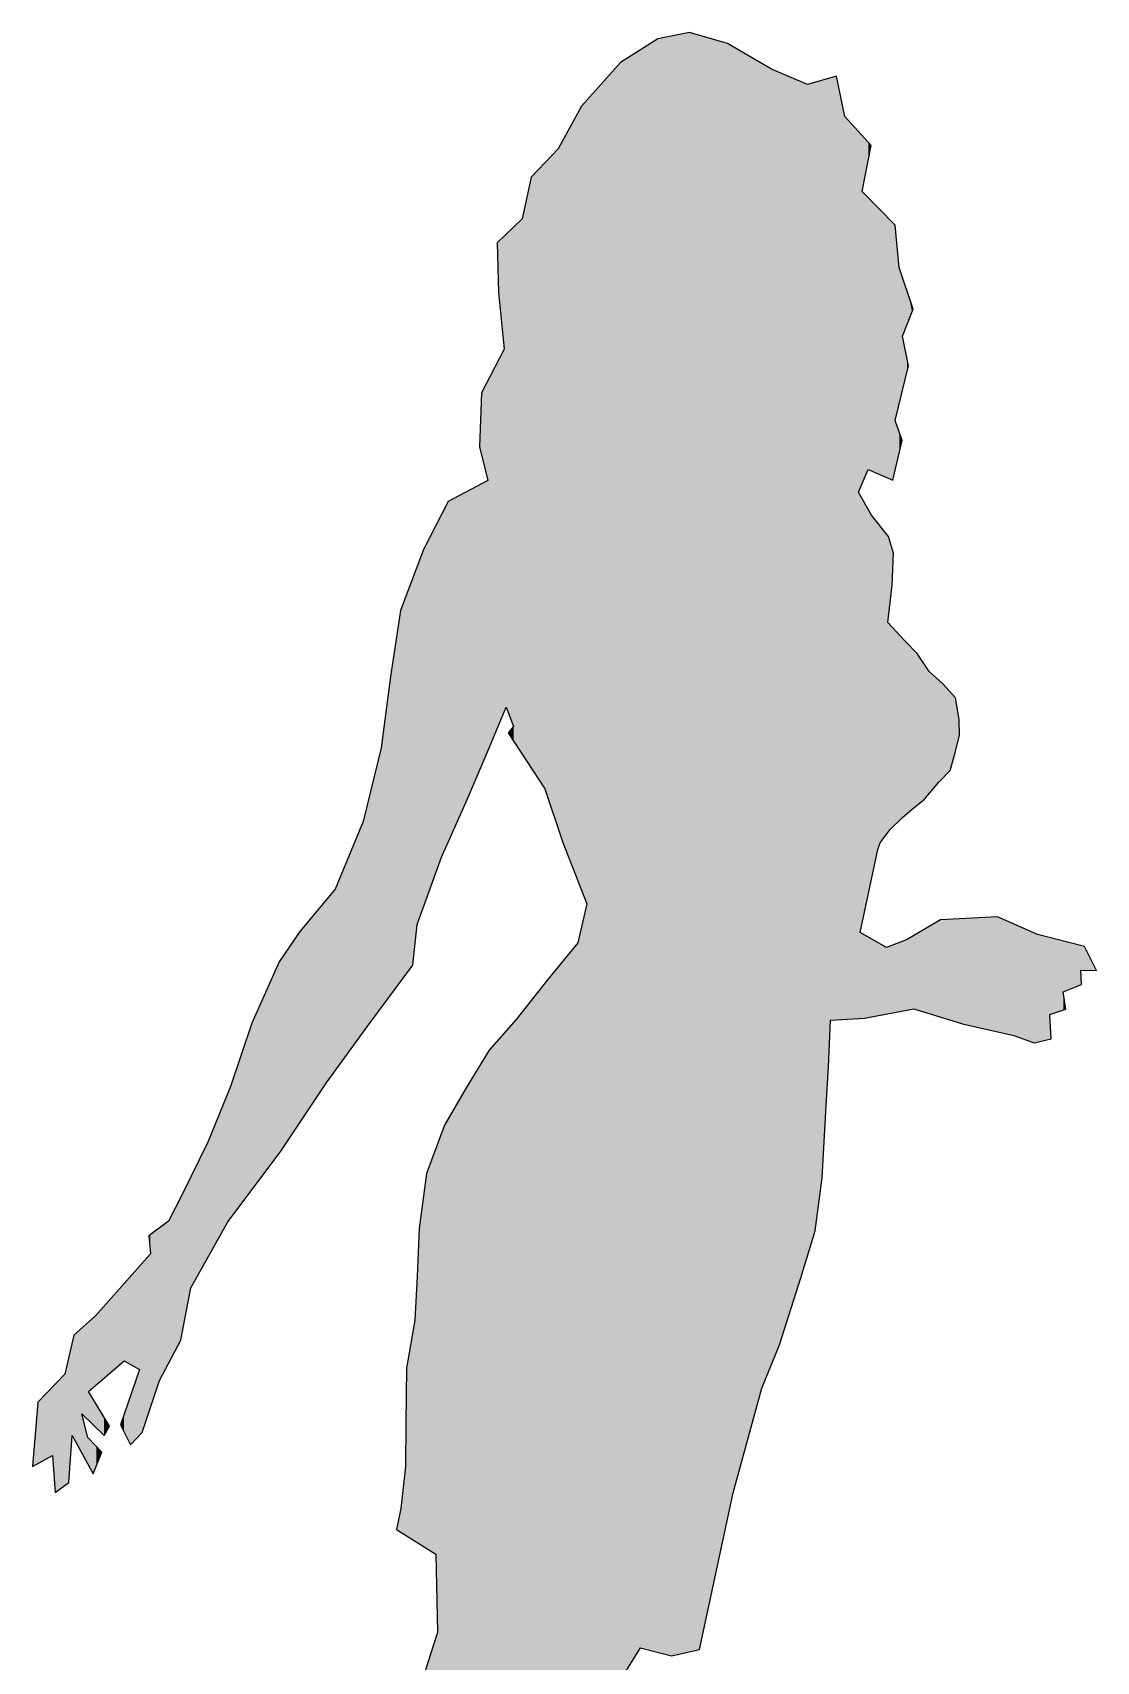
# Model space of a CAD drawing. Extents: x -34 to 38, y 0 to 171.
# Drawn here: x -31.7 to 38.1, y 63.8 to 170.6 of the extents above; entities that cross this region are included whole.
import ezdxf

# ---------------------------------------------------------------- set-up
doc = ezdxf.new("R2010")
doc.units = 0
doc.layers.get('0').update_dxf_attribs({"linetype": 'CONTINUOUS'})

# ---------------------------------------------------------------- blocks, each defined once
blk = doc.blocks.new('*U0')
at = {"linetype": 'CONTINUOUS'}
for points in [[(9.21, 64.41), (8.17, 169.42), (9.21, 170.08)], [(9.32, 64.39), (9.21, 170.08), (9.32, 170.15)], [(9.21, 64.41), (9.21, 170.08), (9.32, 64.39)], [(10.2, 64.15), (9.32, 170.15), (10.2, 170.32)], [(9.32, 64.39), (9.32, 170.15), (10.2, 64.15)], [(11.11, 64.36), (10.2, 170.32), (11.11, 170.51)], [(10.2, 64.15), (10.2, 170.32), (11.11, 64.36)], [(11.38, 64.42), (11.11, 170.51), (11.38, 170.56)], [(11.11, 64.36), (11.11, 170.51), (11.38, 64.42)], [(11.38, 64.42), (11.38, 170.56), (12.04, 64.57)], [(12.04, 64.57), (11.38, 170.56), (12.04, 170.37)], [(12.04, 64.57), (12.04, 170.37), (12.97, 68.86)], [(12.97, 68.86), (12.04, 170.37), (12.97, 170.11)], [(12.97, 68.86), (12.97, 170.11), (13.89, 73.16)], [(13.89, 73.16), (12.97, 170.11), (13.89, 169.84)], [(13.89, 73.16), (13.89, 169.84), (14.25, 74.84)], [(14.25, 74.84), (13.89, 169.84), (14.25, 169.63)], [(7.13, 63.02), (6.87, 168.6), (7.13, 168.77)], [(7.94, 64.32), (7.13, 168.77), (7.94, 169.28)], [(7.13, 63.02), (7.13, 168.77), (7.94, 64.32)], [(8.17, 64.69), (7.94, 169.28), (8.17, 169.42)], [(7.94, 64.32), (7.94, 169.28), (8.17, 64.69)], [(8.17, 64.69), (8.17, 169.42), (9.21, 64.41)], [(14.25, 74.84), (14.25, 169.63), (16.13, 81.71)], [(16.13, 81.71), (14.25, 169.63), (16.13, 168.53)], [(6.25, 61.03), (5.91, 167.53), (6.25, 167.91)], [(6.42, 61.86), (6.25, 167.91), (6.42, 168.1)], [(6.25, 61.03), (6.25, 167.91), (6.42, 61.86)], [(6.87, 62.58), (6.42, 168.1), (6.87, 168.6)], [(6.42, 61.86), (6.42, 168.1), (6.87, 62.58)], [(6.87, 62.58), (6.87, 168.6), (7.13, 63.02)], [(16.13, 81.71), (16.13, 168.53), (16.76, 83.26)], [(16.76, 83.26), (16.13, 168.53), (16.76, 168.16)], [(16.76, 83.26), (16.76, 168.16), (17.28, 84.54)], [(17.28, 84.54), (16.76, 168.16), (17.28, 167.94)], [(17.28, 84.54), (17.28, 167.94), (17.47, 85.11)], [(17.47, 85.11), (17.28, 167.94), (17.47, 167.86)], [(17.47, 85.11), (17.47, 167.86), (18.69, 88.93)], [(18.69, 88.93), (17.47, 167.86), (18.69, 167.34)], [(21.02, 105.84), (20.63, 167.6), (21.02, 167.71)], [(21.02, 105.84), (21.02, 167.71), (21.57, 105.87)], [(21.57, 105.87), (21.02, 167.71), (21.57, 165.05)], [(5.58, 54.64), (4.9, 166.41), (5.58, 167.17)], [(5.73, 58.39), (5.58, 167.17), (5.73, 167.34)], [(5.58, 57.54), (5.58, 167.17), (5.73, 58.39)], [(5.78, 58.66), (5.73, 167.34), (5.78, 167.4)], [(5.73, 58.39), (5.73, 167.34), (5.78, 58.66)], [(5.91, 59.35), (5.78, 167.4), (5.91, 167.53)], [(5.78, 58.66), (5.78, 167.4), (5.91, 59.35)], [(5.91, 59.35), (5.91, 167.53), (6.25, 61.03)], [(18.69, 88.93), (18.69, 167.34), (19.13, 90.36)], [(19.13, 90.36), (18.69, 167.34), (19.13, 167.16)], [(19.63, 92.02), (19.13, 167.16), (19.63, 167.31)], [(19.13, 90.36), (19.13, 167.16), (19.63, 92.02)], [(19.8, 93.32), (19.63, 167.31), (19.8, 167.36)], [(19.63, 92.02), (19.63, 167.31), (19.8, 93.32)], [(20.08, 95.49), (19.8, 167.36), (20.08, 167.44)], [(19.8, 93.32), (19.8, 167.36), (20.08, 95.49)], [(20.34, 100.24), (20.08, 167.44), (20.34, 167.52)], [(20.08, 95.49), (20.08, 167.44), (20.34, 100.24)], [(20.5, 102.77), (20.34, 167.52), (20.5, 167.56)], [(20.34, 100.24), (20.34, 167.52), (20.5, 102.77)], [(20.63, 105.82), (20.5, 167.56), (20.63, 167.6)], [(20.5, 102.77), (20.5, 167.56), (20.63, 105.82)], [(20.63, 105.82), (20.63, 167.6), (21.02, 105.84)], [(4.3, 114.38), (4.08, 165.35), (4.3, 165.74)], [(4.59, 113.63), (4.3, 165.74), (4.59, 166.07)], [(4.3, 114.38), (4.3, 165.74), (4.59, 113.63)], [(4.67, 113.45), (4.59, 166.07), (4.67, 166.15)], [(4.59, 113.63), (4.59, 166.07), (4.67, 113.45)], [(4.9, 53.12), (4.67, 166.15), (4.9, 166.41)], [(4.67, 52.6), (4.67, 166.15), (4.9, 53.12)], [(4.9, 53.12), (4.9, 166.41), (5.58, 54.64)], [(3.63, 116.09), (3.45, 164.16), (3.63, 164.49)], [(3.92, 115.35), (3.63, 164.49), (3.92, 165.04)], [(3.63, 116.09), (3.63, 164.49), (3.92, 115.35)], [(4.03, 115.07), (3.92, 165.04), (4.03, 165.24)], [(3.92, 115.35), (3.92, 165.04), (4.03, 115.07)], [(4.08, 114.92), (4.03, 165.24), (4.08, 165.35)], [(4.03, 115.07), (4.03, 165.24), (4.08, 114.92)], [(4.08, 114.92), (4.08, 165.35), (4.3, 114.38)], [(21.57, 105.87), (21.57, 165.05), (22.47, 105.92)], [(22.47, 105.92), (21.57, 165.05), (22.47, 164.07)], [(3.09, 117.47), (2.94, 163.23), (3.09, 163.49)], [(3.26, 117.01), (3.09, 163.49), (3.26, 163.82)], [(3.09, 117.47), (3.09, 163.49), (3.26, 117.01)], [(3.38, 116.71), (3.26, 163.82), (3.38, 164.04)], [(3.26, 117.01), (3.26, 163.82), (3.38, 116.71)], [(3.45, 116.55), (3.38, 164.04), (3.45, 164.16)], [(3.38, 116.71), (3.38, 164.04), (3.45, 116.55)], [(3.45, 116.55), (3.45, 164.16), (3.63, 116.09)], [(22.47, 140.43), (22.47, 164.07), (22.57, 140.67)], [(22.57, 140.67), (22.47, 164.07), (22.57, 163.95)], [(22.57, 140.67), (22.57, 163.95), (22.71, 140.99)], [(22.71, 140.99), (22.57, 163.95), (22.71, 163.8)], [(22.71, 160.15), (22.71, 163.8), (22.86, 160.9)], [(22.86, 160.9), (22.71, 163.8), (22.86, 163.64)], [(22.86, 160.9), (22.86, 163.64), (23.11, 162.23)], [(23.11, 162.23), (22.86, 163.64), (23.11, 163.36)], [(23.11, 162.23), (23.11, 163.36), (23.29, 163.16)], [(2.55, 119.05), (2.09, 162.21), (2.55, 162.69)], [(2.63, 118.81), (2.55, 162.69), (2.63, 162.78)], [(2.55, 119.05), (2.55, 162.69), (2.63, 118.81)], [(2.79, 118.33), (2.63, 162.78), (2.79, 162.94)], [(2.63, 118.81), (2.63, 162.78), (2.79, 118.33)], [(2.94, 117.88), (2.79, 162.94), (2.94, 163.23)], [(2.79, 118.33), (2.79, 162.94), (2.94, 117.88)], [(2.94, 117.88), (2.94, 163.23), (3.09, 117.47)], [(1.34, 121.84), (1.01, 161.08), (1.34, 161.43)], [(1.9, 120.99), (1.34, 161.43), (1.9, 162.01)], [(1.34, 121.84), (1.34, 161.43), (1.9, 120.99)], [(2.09, 120.43), (1.9, 162.01), (2.09, 162.21)], [(1.9, 120.99), (1.9, 162.01), (2.09, 120.43)], [(2.09, 120.43), (2.09, 162.21), (2.55, 119.05)], [(1.01, 122.35), (0.43, 158.35), (1.01, 161.08)], [(1.01, 122.35), (1.01, 161.08), (1.34, 121.84)], [(22.71, 140.99), (22.71, 160.15), (22.86, 141.33)], [(22.86, 141.33), (22.71, 160.15), (22.86, 160)], [(22.86, 141.33), (22.86, 160), (23.11, 141.92)], [(23.11, 141.92), (22.86, 160), (23.11, 159.73)], [(23.11, 141.92), (23.11, 159.73), (23.29, 141.84)], [(23.29, 141.84), (23.11, 159.73), (23.29, 159.55)], [(23.29, 141.84), (23.29, 159.55), (23.31, 141.83)], [(23.31, 141.83), (23.29, 159.55), (23.31, 159.53)], [(23.31, 141.83), (23.31, 159.53), (23.73, 141.65)], [(23.73, 141.65), (23.31, 159.53), (23.73, 159.1)], [(23.73, 141.65), (23.73, 159.1), (23.88, 141.59)], [(23.88, 141.59), (23.73, 159.1), (23.88, 158.95)], [(0.32, 123.4), (0.02, 157.96), (0.32, 158.25)], [(0.41, 123.27), (0.32, 158.25), (0.41, 158.33)], [(0.32, 123.4), (0.32, 158.25), (0.41, 123.27)], [(0.43, 123.24), (0.41, 158.33), (0.43, 158.35)], [(0.41, 123.27), (0.41, 158.33), (0.43, 123.24)], [(0.43, 123.24), (0.43, 158.35), (1.01, 122.35)], [(23.88, 141.59), (23.88, 158.95), (24.3, 141.41)], [(24.3, 141.41), (23.88, 158.95), (24.3, 158.52)], [(24.3, 141.41), (24.3, 158.52), (24.38, 141.37)], [(24.38, 141.37), (24.3, 158.52), (24.38, 158.44)], [(24.38, 141.37), (24.38, 158.44), (24.44, 141.35)], [(24.44, 141.35), (24.38, 158.44), (24.44, 158.38)], [(24.44, 141.35), (24.44, 158.38), (24.52, 141.31)], [(24.52, 141.31), (24.44, 158.38), (24.52, 158.29)], [(24.52, 141.31), (24.52, 158.29), (24.67, 141.24)], [(24.67, 141.24), (24.52, 158.29), (24.67, 158.13)], [(24.67, 141.24), (24.67, 158.13), (24.71, 141.23)], [(24.71, 141.23), (24.67, 158.13), (24.71, 158.1)], [(24.71, 141.23), (24.71, 158.1), (24.76, 141.42)], [(24.76, 141.42), (24.71, 158.1), (24.76, 158.05)], [(24.76, 141.42), (24.76, 158.05), (24.87, 141.89)], [(24.87, 141.89), (24.76, 158.05), (24.87, 157.94)], [(-0.75, 149.8), (-1.13, 156.87), (-0.75, 157.23)], [(-0.63, 126.35), (-0.75, 157.23), (-0.63, 157.35)], [(-0.75, 126.06), (-0.75, 157.23), (-0.63, 126.35)], [(-0.53, 126.1), (-0.63, 157.35), (-0.53, 157.44)], [(-0.63, 126.35), (-0.63, 157.35), (-0.53, 126.1)], [(-0.5, 126.01), (-0.53, 157.44), (-0.5, 157.47)], [(-0.53, 126.1), (-0.53, 157.44), (-0.5, 126.01)], [(-0.14, 125.07), (-0.5, 157.47), (-0.14, 157.81)], [(-0.5, 126.01), (-0.5, 157.47), (-0.14, 125.07)], [(0.02, 123.87), (-0.14, 157.81), (0.02, 157.96)], [(-0.14, 124.1), (-0.14, 157.81), (0.02, 123.87)], [(0.02, 123.87), (0.02, 157.96), (0.32, 123.4)], [(24.87, 141.89), (24.87, 157.94), (24.87, 141.92)], [(24.87, 141.92), (24.87, 157.94), (24.87, 157.89)], [(24.87, 145.13), (24.87, 157.89), (25.14, 146.22)], [(25.14, 146.22), (24.87, 157.89), (25.14, 155.17)], [(-1.13, 153.53), (-1.21, 156.79), (-1.13, 156.87)], [(-1.13, 153.53), (-1.13, 156.87), (-0.75, 149.8)], [(25.14, 146.22), (25.14, 155.17), (25.32, 146.98)], [(25.32, 146.98), (25.14, 155.17), (25.32, 154.61)], [(25.32, 146.98), (25.32, 154.61), (25.34, 147.04)], [(25.34, 147.04), (25.32, 154.61), (25.34, 154.57)], [(25.34, 147.04), (25.34, 154.57), (25.36, 147.13)], [(25.36, 147.13), (25.34, 154.57), (25.36, 154.51)], [(25.36, 150.66), (25.36, 154.51), (25.51, 151.05)], [(25.51, 151.05), (25.36, 154.51), (25.51, 154.05)], [(25.51, 151.05), (25.51, 154.05), (25.65, 151.41)], [(25.65, 151.41), (25.51, 154.05), (25.65, 153.62)], [(25.65, 151.41), (25.65, 153.62), (25.74, 151.65)], [(25.74, 151.65), (25.65, 153.62), (25.74, 153.34)], [(25.74, 151.65), (25.74, 153.34), (25.98, 152.25)], [(25.98, 152.25), (25.74, 153.34), (25.98, 152.63)], [(25.98, 152.25), (25.98, 152.63), (26.04, 152.43)], [(25.36, 147.13), (25.36, 150.66), (25.51, 147.74)], [(25.51, 147.74), (25.36, 150.66), (25.51, 149.9)], [(-0.75, 126.06), (-1.13, 149.09), (-0.75, 149.8)], [(25.51, 147.74), (25.51, 149.9), (25.65, 148.33)], [(25.65, 148.33), (25.51, 149.9), (25.65, 149.18)], [(-1.38, 124.53), (-1.5, 148.38), (-1.38, 148.61)], [(-1.36, 124.57), (-1.38, 148.61), (-1.36, 148.64)], [(-1.38, 124.53), (-1.38, 148.61), (-1.36, 124.57)], [(-1.21, 124.94), (-1.36, 148.64), (-1.21, 148.93)], [(-1.36, 124.57), (-1.36, 148.64), (-1.21, 124.94)], [(-1.13, 125.14), (-1.21, 148.93), (-1.13, 149.09)], [(-1.21, 124.94), (-1.21, 148.93), (-1.13, 125.14)], [(-1.13, 125.14), (-1.13, 149.09), (-0.75, 126.06)], [(25.65, 148.33), (25.65, 149.18), (25.74, 148.71)], [(-1.86, 141.3), (-2.05, 147.33), (-1.86, 147.7)], [(-1.83, 141.19), (-1.86, 147.7), (-1.83, 147.75)], [(-1.86, 141.3), (-1.86, 147.7), (-1.83, 141.19)], [(-1.74, 123.66), (-1.83, 147.75), (-1.74, 147.92)], [(-1.83, 123.45), (-1.83, 147.75), (-1.74, 123.66)], [(-1.71, 123.73), (-1.74, 147.92), (-1.71, 147.98)], [(-1.74, 123.66), (-1.74, 147.92), (-1.71, 123.73)], [(-1.5, 124.24), (-1.71, 147.98), (-1.5, 148.38)], [(-1.71, 123.73), (-1.71, 147.98), (-1.5, 124.24)], [(-1.5, 124.24), (-1.5, 148.38), (-1.38, 124.53)], [(-2.25, 142.88), (-2.38, 143.4), (-2.25, 146.94)], [(-2.05, 142.08), (-2.25, 146.94), (-2.05, 147.33)], [(-2.25, 142.88), (-2.25, 146.94), (-2.05, 142.08)], [(-2.05, 142.08), (-2.05, 147.33), (-1.86, 141.3)], [(24.87, 141.92), (24.87, 145.13), (25.14, 143.04)], [(25.14, 143.04), (24.87, 145.13), (25.14, 144.36)], [(25.14, 143.04), (25.14, 144.36), (25.32, 143.82)], [(-2.25, 122.46), (-2.38, 140.9), (-2.25, 140.97)], [(-2.05, 122.93), (-2.25, 140.97), (-2.05, 141.07)], [(-2.25, 122.46), (-2.25, 140.97), (-2.05, 122.93)], [(-1.86, 123.39), (-2.05, 141.07), (-1.86, 141.18)], [(-2.05, 122.93), (-2.05, 141.07), (-1.86, 123.39)], [(-1.83, 123.45), (-1.86, 141.18), (-1.83, 141.19)], [(-1.86, 123.39), (-1.86, 141.18), (-1.83, 123.45)], [(-3.29, 120.07), (-4.39, 139.83), (-3.29, 140.42)], [(-3.24, 120.19), (-3.29, 140.42), (-3.24, 140.44)], [(-3.29, 120.07), (-3.29, 140.42), (-3.24, 120.19)], [(-3.17, 120.34), (-3.24, 140.44), (-3.17, 140.48)], [(-3.24, 120.19), (-3.24, 140.44), (-3.17, 120.34)], [(-2.92, 120.91), (-3.17, 140.48), (-2.92, 140.61)], [(-3.17, 120.34), (-3.17, 140.48), (-2.92, 120.91)], [(-2.81, 121.18), (-2.92, 140.61), (-2.81, 140.67)], [(-2.92, 120.91), (-2.92, 140.61), (-2.81, 121.18)], [(-2.6, 121.66), (-2.81, 140.67), (-2.6, 140.78)], [(-2.81, 121.18), (-2.81, 140.67), (-2.6, 121.66)], [(-2.38, 122.16), (-2.6, 140.78), (-2.38, 140.9)], [(-2.6, 121.66), (-2.6, 140.78), (-2.38, 122.16)], [(-2.38, 122.16), (-2.38, 140.9), (-2.25, 122.46)], [(22.47, 105.92), (22.47, 140.43), (22.57, 105.93)], [(22.57, 105.93), (22.47, 140.43), (22.57, 140.24)], [(22.57, 111.58), (22.57, 140.24), (22.71, 112.23)], [(22.71, 112.23), (22.57, 140.24), (22.71, 140)], [(22.71, 112.23), (22.71, 140), (22.86, 112.91)], [(22.86, 112.91), (22.71, 140), (22.86, 139.74)], [(-4.86, 116.52), (-5.13, 138.44), (-4.86, 138.95)], [(-4.67, 116.95), (-4.86, 138.95), (-4.67, 139.33)], [(-4.86, 116.52), (-4.86, 138.95), (-4.67, 116.95)], [(-4.42, 117.52), (-4.67, 139.33), (-4.42, 139.82)], [(-4.67, 116.95), (-4.67, 139.33), (-4.42, 117.52)], [(-4.39, 117.58), (-4.42, 139.82), (-4.39, 139.83)], [(-4.42, 117.52), (-4.42, 139.82), (-4.39, 117.58)], [(-4.39, 117.58), (-4.39, 139.83), (-3.29, 120.07)], [(22.86, 112.91), (22.86, 139.74), (23.11, 114.11)], [(23.11, 114.11), (22.86, 139.74), (23.11, 139.28)], [(23.11, 114.11), (23.11, 139.28), (23.29, 114.95)], [(23.29, 114.95), (23.11, 139.28), (23.29, 138.96)], [(23.29, 114.95), (23.29, 138.96), (23.31, 115.03)], [(23.31, 115.03), (23.29, 138.96), (23.31, 138.93)], [(23.31, 115.03), (23.31, 138.93), (23.73, 117.01)], [(23.73, 117.01), (23.31, 138.93), (23.73, 138.41)], [(-5.39, 115.04), (-5.85, 137.02), (-5.39, 137.92)], [(-5.24, 115.46), (-5.39, 137.92), (-5.24, 138.22)], [(-5.39, 115.04), (-5.39, 137.92), (-5.24, 115.46)], [(-5.13, 115.78), (-5.24, 138.22), (-5.13, 138.44)], [(-5.24, 115.46), (-5.24, 138.22), (-5.13, 115.78)], [(-5.13, 115.78), (-5.13, 138.44), (-4.86, 116.52)], [(23.73, 117.01), (23.73, 138.41), (23.88, 117.46)], [(23.88, 117.46), (23.73, 138.41), (23.88, 138.23)], [(23.88, 117.46), (23.88, 138.23), (24.3, 118.02)], [(24.3, 118.02), (23.88, 138.23), (24.3, 137.71)], [(-6.04, 113.23), (-6.33, 135.88), (-6.04, 136.67)], [(-5.85, 113.75), (-6.04, 136.67), (-5.85, 137.02)], [(-6.04, 113.23), (-6.04, 136.67), (-5.85, 113.75)], [(-5.85, 113.75), (-5.85, 137.02), (-5.39, 115.04)], [(24.3, 118.02), (24.3, 137.71), (24.38, 118.12)], [(24.38, 118.12), (24.3, 137.71), (24.38, 137.61)], [(24.38, 131.9), (24.38, 137.61), (24.44, 132.39)], [(24.44, 132.39), (24.38, 137.61), (24.44, 137.54)], [(24.44, 132.39), (24.44, 137.54), (24.52, 133.08)], [(24.52, 133.08), (24.44, 137.54), (24.52, 137.25)], [(24.52, 133.08), (24.52, 137.25), (24.67, 134.35)], [(24.67, 134.35), (24.52, 137.25), (24.67, 136.72)], [(24.67, 134.35), (24.67, 136.72), (24.71, 135.26)], [(24.71, 135.26), (24.67, 136.72), (24.71, 136.6)], [(-6.34, 112.39), (-6.45, 135.58), (-6.34, 135.87)], [(-6.33, 112.4), (-6.34, 135.87), (-6.33, 135.88)], [(-6.34, 112.39), (-6.34, 135.87), (-6.33, 112.4)], [(-6.33, 112.4), (-6.33, 135.88), (-6.04, 113.23)], [(24.71, 135.26), (24.71, 136.6), (24.76, 136.44)], [(-6.77, 109.4), (-7.16, 133.68), (-6.77, 134.74)], [(-6.74, 109.43), (-6.77, 134.74), (-6.74, 134.79)], [(-6.77, 109.4), (-6.77, 134.74), (-6.74, 109.43)], [(-6.61, 110.62), (-6.74, 134.79), (-6.61, 135.15)], [(-6.74, 109.43), (-6.74, 134.79), (-6.61, 110.62)], [(-6.57, 111.01), (-6.61, 135.15), (-6.57, 135.26)], [(-6.61, 110.62), (-6.61, 135.15), (-6.57, 111.01)], [(-6.45, 112.02), (-6.57, 135.26), (-6.45, 135.56)], [(-6.57, 111.01), (-6.57, 135.26), (-6.45, 112.02)], [(-6.45, 112.09), (-6.45, 135.56), (-6.45, 135.58)], [(-6.45, 112.09), (-6.45, 135.58), (-6.34, 112.39)], [(-6.45, 112.02), (-6.45, 135.56), (-6.45, 112.09)], [(-7.23, 108.78), (-7.53, 132.73), (-7.23, 133.51)], [(-7.21, 108.8), (-7.23, 133.51), (-7.21, 133.55)], [(-7.23, 108.78), (-7.23, 133.51), (-7.21, 108.8)], [(-7.16, 108.87), (-7.21, 133.55), (-7.16, 133.68)], [(-7.21, 108.8), (-7.21, 133.55), (-7.16, 108.87)], [(-7.16, 108.87), (-7.16, 133.68), (-6.77, 109.4)], [(-7.55, 108.35), (-7.82, 130.9), (-7.55, 132.67)], [(-7.53, 108.38), (-7.55, 132.67), (-7.53, 132.73)], [(-7.55, 108.35), (-7.55, 132.67), (-7.53, 108.38)], [(-7.53, 108.38), (-7.53, 132.73), (-7.23, 108.78)], [(24.38, 118.12), (24.38, 131.9), (24.44, 118.2)], [(24.44, 118.2), (24.38, 131.9), (24.44, 131.83)], [(24.44, 118.2), (24.44, 131.83), (24.52, 118.31)], [(24.52, 118.31), (24.44, 131.83), (24.52, 131.75)], [(24.52, 118.31), (24.52, 131.75), (24.67, 118.46)], [(24.67, 118.46), (24.52, 131.75), (24.67, 131.58)], [(24.67, 118.46), (24.67, 131.58), (24.71, 118.49)], [(24.71, 118.49), (24.67, 131.58), (24.71, 131.54)], [(24.71, 118.49), (24.71, 131.54), (24.76, 118.54)], [(24.76, 118.54), (24.71, 131.54), (24.76, 131.49)], [(24.76, 118.54), (24.76, 131.49), (24.87, 118.64)], [(24.87, 118.64), (24.76, 131.49), (24.87, 131.37)], [(24.87, 118.64), (24.87, 131.37), (24.87, 118.65)], [(24.87, 118.65), (24.87, 131.37), (24.87, 131.37)], [(24.87, 118.65), (24.87, 131.37), (25.14, 118.9)], [(25.14, 118.9), (24.87, 131.37), (25.14, 131.08)], [(-7.82, 107.99), (-8.21, 128.35), (-7.82, 130.9)], [(-7.82, 107.99), (-7.82, 130.9), (-7.55, 108.35)], [(25.14, 118.9), (25.14, 131.08), (25.32, 119.08)], [(25.32, 119.08), (25.14, 131.08), (25.32, 130.89)], [(25.32, 119.08), (25.32, 130.89), (25.34, 119.1)], [(25.34, 119.1), (25.32, 130.89), (25.34, 130.87)], [(25.34, 119.1), (25.34, 130.87), (25.36, 119.11)], [(25.36, 119.11), (25.34, 130.87), (25.36, 130.85)], [(25.36, 119.11), (25.36, 130.85), (25.51, 119.25)], [(25.51, 119.25), (25.36, 130.85), (25.51, 130.69)], [(25.51, 119.25), (25.51, 130.69), (25.65, 119.37)], [(25.65, 119.37), (25.51, 130.69), (25.65, 130.54)], [(25.65, 119.37), (25.65, 130.54), (25.74, 119.45)], [(25.74, 119.45), (25.65, 130.54), (25.74, 130.45)], [(25.74, 119.45), (25.74, 130.45), (25.98, 119.66)], [(25.98, 119.66), (25.74, 130.45), (25.98, 130.21)], [(25.98, 119.66), (25.98, 130.21), (26.04, 119.71)], [(26.04, 119.71), (25.98, 130.21), (26.04, 130.14)], [(26.04, 119.71), (26.04, 130.14), (26.09, 119.75)], [(26.09, 119.75), (26.04, 130.14), (26.09, 130.1)], [(26.09, 119.75), (26.09, 130.1), (26.31, 119.93)], [(26.31, 119.93), (26.09, 130.1), (26.31, 129.87)], [(26.31, 119.93), (26.31, 129.87), (26.8, 120.32)], [(26.8, 120.32), (26.31, 129.87), (26.8, 129.13)], [(-8.22, 107.45), (-8.83, 123.67), (-8.22, 128.26)], [(-8.21, 107.47), (-8.22, 128.26), (-8.21, 128.35)], [(-8.22, 107.45), (-8.22, 128.26), (-8.21, 107.47)], [(-8.21, 107.47), (-8.21, 128.35), (-7.82, 107.99)], [(26.8, 120.32), (26.8, 129.13), (27.09, 120.66)], [(27.09, 120.66), (26.8, 129.13), (27.09, 128.69)], [(27.09, 120.66), (27.09, 128.69), (27.73, 121.42)], [(27.73, 121.42), (27.09, 128.69), (27.73, 128.12)], [(27.73, 121.42), (27.73, 128.12), (27.85, 121.56)], [(27.85, 121.56), (27.73, 128.12), (27.85, 128.01)], [(27.85, 121.56), (27.85, 128.01), (28, 121.71)], [(28, 121.71), (27.85, 128.01), (28, 127.88)], [(28, 121.71), (28, 127.88), (28.47, 122.2)], [(28.47, 122.2), (28, 127.88), (28.47, 127.35)], [(28.47, 122.2), (28.47, 127.35), (28.82, 123.39)], [(28.82, 123.39), (28.47, 127.35), (28.82, 126.95)], [(28.82, 123.39), (28.82, 126.95), (28.83, 123.43)], [(28.83, 123.43), (28.82, 126.95), (28.83, 126.88)], [(28.83, 123.43), (28.83, 126.88), (29.06, 124.35)], [(29.06, 124.35), (28.83, 126.88), (29.06, 125.53)], [(-0.14, 124.1), (-0.5, 124.65), (-0.14, 125.07)], [(29.06, 124.35), (29.06, 125.53), (29.09, 124.5)], [(-8.83, 106.63), (-9.13, 122.43), (-8.83, 123.67)], [(-8.83, 106.63), (-8.83, 123.67), (-8.22, 107.45)], [(-9.13, 106.23), (-9.53, 120.76), (-9.13, 122.43)], [(-9.13, 106.23), (-9.13, 122.43), (-8.83, 106.63)], [(-9.53, 105.69), (-9.99, 118.85), (-9.53, 120.76)], [(-9.53, 105.69), (-9.53, 120.76), (-9.13, 106.23)], [(-9.99, 105.05), (-10.68, 117.18), (-9.99, 118.85)], [(-9.99, 105.05), (-9.99, 118.85), (-9.53, 105.69)], [(-10.75, 104.01), (-11.83, 114.42), (-10.75, 117.03)], [(-10.68, 104.1), (-10.75, 117.03), (-10.68, 117.18)], [(-10.75, 104.01), (-10.75, 117.03), (-10.68, 104.1)], [(-10.68, 104.1), (-10.68, 117.18), (-9.99, 105.05)], [(-11.83, 102.52), (-12.43, 113.7), (-11.83, 114.42)], [(-11.83, 102.52), (-11.83, 114.42), (-10.75, 104.01)], [(-12.75, 101.21), (-13.65, 112.23), (-12.75, 113.31)], [(-12.43, 101.69), (-12.75, 113.31), (-12.43, 113.7)], [(-12.75, 101.21), (-12.75, 113.31), (-12.43, 101.69)], [(-12.43, 101.69), (-12.43, 113.7), (-11.83, 102.52)], [(4.67, 52.6), (4.59, 113.13), (4.67, 113.45)], [(-13.65, 99.85), (-14.15, 111.63), (-13.65, 112.23)], [(-13.65, 99.85), (-13.65, 112.23), (-12.75, 101.21)], [(4.59, 52.44), (4.3, 111.83), (4.59, 113.13)], [(4.59, 52.44), (4.59, 113.13), (4.67, 52.6)], [(27.73, 106.06), (27.09, 111.95), (27.73, 112.33)], [(27.85, 106.03), (27.73, 112.33), (27.85, 112.41)], [(27.73, 106.06), (27.73, 112.33), (27.85, 106.03)], [(27.85, 106.03), (27.85, 112.41), (28, 105.98)], [(28, 105.98), (27.85, 112.41), (28, 112.41)], [(28.47, 105.84), (28, 112.41), (28.47, 112.44)], [(28, 105.98), (28, 112.41), (28.47, 105.84)], [(28.82, 105.73), (28.47, 112.44), (28.82, 112.46)], [(28.47, 105.84), (28.47, 112.44), (28.82, 105.73)], [(28.82, 105.73), (28.82, 112.46), (28.83, 105.73)], [(28.83, 105.73), (28.82, 112.46), (28.83, 112.46)], [(29.06, 105.66), (28.83, 112.46), (29.06, 112.47)], [(28.83, 105.73), (28.83, 112.46), (29.06, 105.66)], [(29.06, 105.66), (29.06, 112.47), (29.09, 105.65)], [(29.09, 105.65), (29.06, 112.47), (29.09, 112.47)], [(29.28, 105.59), (29.09, 112.47), (29.28, 112.48)], [(29.09, 105.65), (29.09, 112.47), (29.28, 105.59)], [(31.58, 105.07), (29.28, 112.48), (31.58, 112.6)], [(29.28, 105.59), (29.28, 112.48), (31.58, 105.07)], [(31.58, 105.07), (31.58, 112.6), (32.65, 104.83)], [(32.65, 104.83), (31.58, 112.6), (32.65, 112.13)], [(32.65, 104.83), (32.65, 112.13), (33.99, 104.33)], [(33.99, 104.33), (32.65, 112.13), (33.99, 111.54)], [(-14.15, 99.1), (-14.86, 110.59), (-14.15, 111.63)], [(-14.15, 99.1), (-14.15, 111.63), (-13.65, 99.85)], [(4.3, 51.81), (4.08, 110.9), (4.3, 111.83)], [(4.3, 51.81), (4.3, 111.83), (4.59, 52.44)], [(22.57, 105.93), (22.57, 111.58), (22.71, 105.94)], [(22.71, 105.94), (22.57, 111.58), (22.71, 111.5)], [(22.71, 105.94), (22.71, 111.5), (22.86, 105.95)], [(22.86, 105.95), (22.71, 111.5), (22.86, 111.42)], [(22.86, 105.95), (22.86, 111.42), (23.11, 106)], [(23.11, 106), (22.86, 111.42), (23.11, 111.27)], [(23.11, 106), (23.11, 111.27), (23.29, 106.03)], [(23.29, 106.03), (23.11, 111.27), (23.29, 111.16)], [(23.29, 106.03), (23.29, 111.16), (23.31, 106.03)], [(23.31, 106.03), (23.29, 111.16), (23.31, 111.15)], [(23.31, 106.03), (23.31, 111.15), (23.73, 106.11)], [(23.73, 106.11), (23.31, 111.15), (23.73, 110.91)], [(25.51, 106.46), (25.36, 110.99), (25.51, 111.05)], [(25.65, 106.48), (25.51, 111.05), (25.65, 111.11)], [(25.51, 106.46), (25.51, 111.05), (25.65, 106.48)], [(25.74, 106.5), (25.65, 111.11), (25.74, 111.16)], [(25.65, 106.48), (25.65, 111.11), (25.74, 106.5)], [(25.98, 106.55), (25.74, 111.16), (25.98, 111.3)], [(25.74, 106.5), (25.74, 111.16), (25.98, 106.55)], [(26.04, 106.56), (25.98, 111.3), (26.04, 111.34)], [(25.98, 106.55), (25.98, 111.3), (26.04, 106.56)], [(26.09, 106.57), (26.04, 111.34), (26.09, 111.37)], [(26.04, 106.56), (26.04, 111.34), (26.09, 106.57)], [(26.31, 106.5), (26.09, 111.37), (26.31, 111.5)], [(26.09, 106.57), (26.09, 111.37), (26.31, 106.5)], [(26.8, 106.35), (26.31, 111.5), (26.8, 111.79)], [(26.31, 106.5), (26.31, 111.5), (26.8, 106.35)], [(27.09, 106.26), (26.8, 111.79), (27.09, 111.95)], [(26.8, 106.35), (26.8, 111.79), (27.09, 106.26)], [(27.09, 106.26), (27.09, 111.95), (27.73, 106.06)], [(33.99, 104.33), (33.99, 111.54), (34.2, 104.38)], [(34.2, 104.38), (33.99, 111.54), (34.2, 111.45)], [(34.2, 104.38), (34.2, 111.45), (35, 104.58)], [(35, 104.58), (34.2, 111.45), (35, 111.25)], [(35, 106.2), (35, 111.25), (35.09, 106.23)], [(35.09, 106.23), (35, 111.25), (35.09, 111.22)], [(35.09, 106.23), (35.09, 111.22), (35.89, 106.49)], [(35.89, 106.49), (35.09, 111.22), (35.89, 111.02)], [(-14.86, 98.02), (-15.43, 109.76), (-14.86, 110.59)], [(-14.86, 98.02), (-14.86, 110.59), (-14.15, 99.1)], [(3.38, 49.86), (3.26, 109.9), (3.38, 110.04)], [(3.45, 50.03), (3.38, 110.04), (3.45, 110.12)], [(3.38, 49.86), (3.38, 110.04), (3.45, 50.03)], [(3.63, 50.41), (3.45, 110.12), (3.63, 110.34)], [(3.45, 50.03), (3.45, 110.12), (3.63, 50.41)], [(3.92, 51.02), (3.63, 110.34), (3.92, 110.69)], [(3.63, 50.41), (3.63, 110.34), (3.92, 51.02)], [(4.03, 51.25), (3.92, 110.69), (4.03, 110.83)], [(3.92, 51.02), (3.92, 110.69), (4.03, 51.25)], [(4.08, 51.37), (4.03, 110.83), (4.08, 110.9)], [(4.03, 51.25), (4.03, 110.83), (4.08, 51.37)], [(4.08, 51.37), (4.08, 110.9), (4.3, 51.81)], [(23.73, 106.11), (23.73, 110.91), (23.88, 106.14)], [(23.88, 106.14), (23.73, 110.91), (23.88, 110.82)], [(23.88, 106.14), (23.88, 110.82), (24.3, 106.22)], [(24.3, 106.22), (23.88, 110.82), (24.3, 110.58)], [(24.38, 106.24), (24.3, 110.58), (24.38, 110.61)], [(24.3, 106.22), (24.3, 110.58), (24.38, 106.24)], [(24.44, 106.25), (24.38, 110.61), (24.44, 110.63)], [(24.38, 106.24), (24.38, 110.61), (24.44, 106.25)], [(24.52, 106.27), (24.44, 110.63), (24.52, 110.67)], [(24.44, 106.25), (24.44, 110.63), (24.52, 106.27)], [(24.67, 106.3), (24.52, 110.67), (24.67, 110.73)], [(24.52, 106.27), (24.52, 110.67), (24.67, 106.3)], [(24.71, 106.3), (24.67, 110.73), (24.71, 110.74)], [(24.67, 106.3), (24.67, 110.73), (24.71, 106.3)], [(24.76, 106.31), (24.71, 110.74), (24.76, 110.76)], [(24.71, 106.3), (24.71, 110.74), (24.76, 106.31)], [(24.87, 106.33), (24.76, 110.76), (24.87, 110.8)], [(24.76, 106.31), (24.76, 110.76), (24.87, 106.33)], [(25.14, 106.38), (24.87, 110.8), (25.14, 110.91)], [(24.87, 106.33), (24.87, 110.8), (24.87, 106.33)], [(24.87, 106.33), (24.87, 110.8), (24.87, 110.8)], [(24.87, 106.33), (24.87, 110.8), (25.14, 106.38)], [(25.32, 106.42), (25.14, 110.91), (25.32, 110.98)], [(25.14, 106.38), (25.14, 110.91), (25.32, 106.42)], [(25.34, 106.42), (25.32, 110.98), (25.34, 110.99)], [(25.32, 106.42), (25.32, 110.98), (25.34, 106.42)], [(25.34, 106.42), (25.34, 110.99), (25.36, 106.43)], [(25.36, 106.43), (25.34, 110.99), (25.36, 110.99)], [(25.36, 106.43), (25.36, 110.99), (25.51, 106.46)], [(35.89, 107.68), (35.89, 111.02), (36.06, 107.75)], [(36.06, 107.75), (35.89, 111.02), (36.06, 110.97)], [(36.06, 107.75), (36.06, 110.97), (37.03, 108.15)], [(37.03, 108.15), (36.06, 110.97), (37.03, 110.72)], [(37.03, 109.1), (37.03, 110.72), (37.09, 109.09)], [(37.09, 109.09), (37.03, 110.72), (37.09, 110.7)], [(37.09, 109.09), (37.09, 110.7), (37.29, 109.09)], [(37.29, 109.09), (37.09, 110.7), (37.29, 110.65)], [(37.29, 109.09), (37.29, 110.65), (38.06, 109.09)], [(-15.51, 97.06), (-16.12, 108.27), (-15.51, 109.65)], [(-15.43, 97.17), (-15.51, 109.65), (-15.43, 109.76)], [(-15.51, 97.06), (-15.51, 109.65), (-15.43, 97.17)], [(-15.43, 97.17), (-15.43, 109.76), (-14.86, 98.02)], [(2.55, 4.51), (2.09, 108.46), (2.55, 109.03)], [(2.63, 47.78), (2.55, 109.03), (2.63, 109.13)], [(2.55, 47.55), (2.55, 109.03), (2.63, 47.78)], [(2.79, 48.22), (2.63, 109.13), (2.79, 109.32)], [(2.63, 47.78), (2.63, 109.13), (2.79, 48.22)], [(2.94, 48.64), (2.79, 109.32), (2.94, 109.51)], [(2.79, 48.22), (2.79, 109.32), (2.94, 48.64)], [(3.09, 49.03), (2.94, 109.51), (3.09, 109.68)], [(2.94, 48.64), (2.94, 109.51), (3.09, 49.03)], [(3.26, 49.53), (3.09, 109.68), (3.26, 109.9)], [(3.09, 49.03), (3.09, 109.68), (3.26, 49.53)], [(3.26, 49.53), (3.26, 109.9), (3.38, 49.86)], [(37.03, 108.15), (37.03, 109.1), (37.09, 108.17)], [(-16.12, 96.25), (-16.8, 106.75), (-16.12, 108.27)], [(-16.12, 96.25), (-16.12, 108.27), (-15.51, 97.06)], [(1.9, 4.96), (1.34, 107.54), (1.9, 108.23)], [(2.09, 4.83), (1.9, 108.23), (2.09, 108.46)], [(1.9, 4.96), (1.9, 108.23), (2.09, 4.83)], [(2.09, 4.83), (2.09, 108.46), (2.55, 4.51)], [(1.01, 4.59), (0.43, 106.4), (1.01, 107.12)], [(1.34, 5.35), (1.01, 107.12), (1.34, 107.54)], [(1.01, 4.59), (1.01, 107.12), (1.34, 5.35)], [(1.34, 5.35), (1.34, 107.54), (1.9, 4.96)], [(35.89, 106.49), (35.89, 107.68), (36.06, 106.55)], [(-16.8, 95.35), (-17.3, 105.62), (-16.8, 106.75)], [(-16.8, 95.35), (-16.8, 106.75), (-16.12, 96.25)], [(-0.14, -0.03), (-0.5, 105.3), (-0.14, 105.7)], [(0.02, 0), (-0.14, 105.7), (0.02, 105.88)], [(-0.14, -0.03), (-0.14, 105.7), (0.02, 0)], [(0.32, 0.06), (0.02, 105.88), (0.32, 106.26)], [(0.02, 0), (0.02, 105.88), (0.32, 0.06)], [(0.41, 3.22), (0.32, 106.26), (0.41, 106.37)], [(0.32, 0.06), (0.32, 106.26), (0.41, 3.22)], [(0.43, 3.27), (0.41, 106.37), (0.43, 106.4)], [(0.41, 3.22), (0.41, 106.37), (0.43, 3.27)], [(0.43, 3.27), (0.43, 106.4), (1.01, 4.59)], [(35, 104.58), (35, 106.2), (35.09, 104.61)], [(-17.63, 94.24), (-17.73, 104.34), (-17.63, 104.65)], [(-17.56, 94.34), (-17.63, 104.65), (-17.56, 104.86)], [(-17.63, 94.24), (-17.63, 104.65), (-17.56, 94.34)], [(-17.3, 94.68), (-17.56, 104.86), (-17.3, 105.62)], [(-17.56, 94.34), (-17.56, 104.86), (-17.3, 94.68)], [(-17.3, 94.68), (-17.3, 105.62), (-16.8, 95.35)], [(-0.75, 0.63), (-1.13, 104.57), (-0.75, 105)], [(-0.63, 0.22), (-0.75, 105), (-0.63, 105.14)], [(-0.75, 0.63), (-0.75, 105), (-0.63, 0.22)], [(-0.53, -0.1), (-0.63, 105.14), (-0.53, 105.26)], [(-0.63, 0.22), (-0.63, 105.14), (-0.53, -0.1)], [(-0.5, -0.1), (-0.53, 105.26), (-0.5, 105.3)], [(-0.53, -0.1), (-0.53, 105.26), (-0.5, -0.1)], [(-0.5, -0.1), (-0.5, 105.3), (-0.14, -0.03)], [(-17.73, 94.1), (-18.7, 101.48), (-17.73, 104.34)], [(-17.73, 94.1), (-17.73, 104.34), (-17.63, 94.24)], [(-1.86, 20.21), (-2.05, 103.35), (-1.86, 103.68)], [(-1.83, 20.08), (-1.86, 103.68), (-1.83, 103.72)], [(-1.86, 20.21), (-1.86, 103.68), (-1.83, 20.08)], [(-1.74, 19.65), (-1.83, 103.72), (-1.74, 103.87)], [(-1.83, 20.08), (-1.83, 103.72), (-1.74, 19.65)], [(-1.71, 19.5), (-1.74, 103.87), (-1.71, 103.91)], [(-1.74, 19.65), (-1.74, 103.87), (-1.71, 19.5)], [(-1.5, 18.51), (-1.71, 103.91), (-1.5, 104.15)], [(-1.71, 19.5), (-1.71, 103.91), (-1.5, 18.51)], [(-1.38, 17.93), (-1.5, 104.15), (-1.38, 104.29)], [(-1.5, 18.51), (-1.5, 104.15), (-1.38, 17.93)], [(-1.36, 17.84), (-1.38, 104.29), (-1.36, 104.31)], [(-1.38, 17.93), (-1.38, 104.29), (-1.36, 17.84)], [(-1.21, 2.16), (-1.36, 104.31), (-1.21, 104.48)], [(-1.36, 2.65), (-1.36, 104.31), (-1.21, 2.16)], [(-1.13, 1.88), (-1.21, 104.48), (-1.13, 104.57)], [(-1.21, 2.16), (-1.21, 104.48), (-1.13, 1.88)], [(-1.13, 1.88), (-1.13, 104.57), (-0.75, 0.63)], [(-2.38, 22.56), (-2.6, 102.45), (-2.38, 102.81)], [(-2.25, 22.01), (-2.38, 102.81), (-2.25, 103.02)], [(-2.38, 22.56), (-2.38, 102.81), (-2.25, 22.01)], [(-2.05, 21.15), (-2.25, 103.02), (-2.05, 103.35)], [(-2.25, 22.01), (-2.25, 103.02), (-2.05, 21.15)], [(-2.05, 21.15), (-2.05, 103.35), (-1.86, 20.21)], [(-18.7, 92.81), (-18.86, 101.09), (-18.7, 101.48)], [(-18.7, 92.81), (-18.7, 101.48), (-17.73, 94.1)], [(-3.17, 25.59), (-3.24, 101.4), (-3.17, 101.51)], [(-2.92, 24.84), (-3.17, 101.51), (-2.92, 101.92)], [(-3.17, 25.59), (-3.17, 101.51), (-2.92, 24.84)], [(-2.81, 24.34), (-2.92, 101.92), (-2.81, 102.11)], [(-2.92, 24.84), (-2.92, 101.92), (-2.81, 24.34)], [(-2.6, 23.47), (-2.81, 102.11), (-2.6, 102.45)], [(-2.81, 24.34), (-2.81, 102.11), (-2.6, 23.47)], [(-2.6, 23.47), (-2.6, 102.45), (-2.38, 22.56)], [(-19.03, 92.31), (-20.15, 97.9), (-19.03, 100.68)], [(-18.94, 92.45), (-19.03, 100.68), (-18.94, 100.88)], [(-19.03, 92.31), (-19.03, 100.68), (-18.94, 92.45)], [(-18.86, 92.6), (-18.94, 100.88), (-18.86, 101.09)], [(-18.94, 92.45), (-18.94, 100.88), (-18.86, 92.6)], [(-18.86, 92.6), (-18.86, 101.09), (-18.7, 92.81)], [(-3.29, 25.95), (-4.39, 99.43), (-3.29, 101.31)], [(-3.24, 25.8), (-3.29, 101.31), (-3.24, 101.4)], [(-3.29, 25.95), (-3.29, 101.31), (-3.24, 25.8)], [(-3.24, 25.8), (-3.24, 101.4), (-3.17, 25.59)], [(-4.42, 29.4), (-4.67, 98.95), (-4.42, 99.38)], [(-4.39, 29.28), (-4.42, 99.38), (-4.39, 99.43)], [(-4.42, 29.4), (-4.42, 99.38), (-4.39, 29.28)], [(-4.39, 29.28), (-4.39, 99.43), (-3.29, 25.95)], [(-4.86, 31.36), (-5.13, 97.73), (-4.86, 98.43)], [(-4.67, 30.51), (-4.86, 98.43), (-4.67, 98.95)], [(-4.86, 31.36), (-4.86, 98.43), (-4.67, 30.51)], [(-4.67, 30.51), (-4.67, 98.95), (-4.42, 29.4)], [(-20.34, 89.98), (-21.29, 95.55), (-20.34, 97.5)], [(-20.18, 90.26), (-20.34, 97.5), (-20.18, 97.83)], [(-20.34, 89.98), (-20.34, 97.5), (-20.18, 90.26)], [(-20.15, 90.32), (-20.18, 97.83), (-20.15, 97.9)], [(-20.18, 90.26), (-20.18, 97.83), (-20.15, 90.32)], [(-20.15, 90.32), (-20.15, 97.9), (-19.03, 92.31)], [(-5.24, 70.83), (-5.39, 97.01), (-5.24, 97.42)], [(-5.13, 65.68), (-5.24, 97.42), (-5.13, 97.73)], [(-5.24, 70.83), (-5.24, 97.42), (-5.13, 65.68)], [(-5.13, 32.51), (-5.13, 97.73), (-4.86, 31.36)], [(-5.39, 70.92), (-5.85, 95.77), (-5.39, 97.01)], [(-5.39, 70.92), (-5.39, 97.01), (-5.24, 70.83)], [(-21.55, 86.97), (-21.78, 94.56), (-21.55, 95.03)], [(-21.39, 87.77), (-21.55, 95.03), (-21.39, 95.35)], [(-21.55, 86.97), (-21.55, 95.03), (-21.39, 87.77)], [(-21.29, 88.29), (-21.39, 95.35), (-21.29, 95.55)], [(-21.39, 87.77), (-21.39, 95.35), (-21.29, 88.29)], [(-21.29, 88.29), (-21.29, 95.55), (-20.34, 89.98)], [(-5.85, 71.21), (-6.04, 94.41), (-5.85, 95.77)], [(-5.85, 71.21), (-5.85, 95.77), (-5.39, 70.92)], [(-22, 84.75), (-22.49, 93.18), (-22, 94.11)], [(-21.95, 84.86), (-22, 94.11), (-21.95, 94.22)], [(-22, 84.75), (-22, 94.11), (-21.95, 84.86)], [(-21.86, 85.33), (-21.95, 94.22), (-21.86, 94.39)], [(-21.95, 84.86), (-21.95, 94.22), (-21.86, 85.33)], [(-21.78, 85.76), (-21.86, 94.39), (-21.78, 94.56)], [(-21.86, 85.33), (-21.86, 94.39), (-21.78, 85.76)], [(-21.78, 85.76), (-21.78, 94.56), (-21.55, 86.97)], [(-6.04, 71.32), (-6.33, 92.21), (-6.04, 94.41)], [(-6.04, 71.32), (-6.04, 94.41), (-5.85, 71.21)], [(-22.49, 83.83), (-22.67, 92.83), (-22.49, 93.18)], [(-22.49, 83.83), (-22.49, 93.18), (-22, 84.75)], [(-23.34, 82.2), (-23.94, 91.76), (-23.34, 92.22)], [(-22.95, 82.95), (-23.34, 92.22), (-22.95, 92.52)], [(-23.34, 82.2), (-23.34, 92.22), (-22.95, 82.95)], [(-22.76, 83.31), (-22.95, 92.52), (-22.76, 92.66)], [(-22.95, 82.95), (-22.95, 92.52), (-22.76, 83.31)], [(-22.67, 83.47), (-22.76, 92.66), (-22.67, 92.83)], [(-22.76, 83.31), (-22.76, 92.66), (-22.67, 83.47)], [(-22.67, 83.47), (-22.67, 92.83), (-22.49, 83.83)], [(-6.34, 71.51), (-6.45, 89.23), (-6.34, 92.18)], [(-6.33, 71.51), (-6.34, 92.18), (-6.33, 92.21)], [(-6.34, 71.51), (-6.34, 92.18), (-6.33, 71.51)], [(-6.33, 71.51), (-6.33, 92.21), (-6.04, 71.32)], [(-23.94, 90.5), (-24.04, 91.68), (-23.94, 91.76)], [(-23.94, 80.44), (-23.94, 91.76), (-23.34, 82.2)], [(-24.65, 82.92), (-25.25, 89.03), (-24.65, 89.69)], [(-24.49, 78.8), (-24.65, 89.69), (-24.49, 89.88)], [(-24.65, 78.63), (-24.65, 89.69), (-24.49, 78.8)], [(-24.17, 79.74), (-24.49, 89.88), (-24.17, 90.23)], [(-24.49, 78.8), (-24.49, 89.88), (-24.17, 79.74)], [(-24.04, 80.13), (-24.17, 90.23), (-24.04, 90.38)], [(-24.17, 79.74), (-24.17, 90.23), (-24.04, 80.13)], [(-23.94, 80.44), (-24.04, 90.38), (-23.94, 90.5)], [(-24.04, 80.13), (-24.04, 90.38), (-23.94, 80.44)], [(-25.54, 83.41), (-25.67, 88.55), (-25.54, 88.7)], [(-25.39, 83.33), (-25.54, 88.7), (-25.39, 88.86)], [(-25.54, 83.41), (-25.54, 88.7), (-25.39, 83.33)], [(-25.25, 83.25), (-25.39, 88.86), (-25.25, 89.03)], [(-25.39, 83.33), (-25.39, 88.86), (-25.25, 83.25)], [(-25.25, 83.25), (-25.25, 89.03), (-24.65, 82.92)], [(-6.45, 71.58), (-6.57, 86.96), (-6.45, 89.03)], [(-6.45, 71.58), (-6.45, 89.03), (-6.45, 89.23)], [(-6.45, 71.58), (-6.45, 89.23), (-6.34, 71.51)], [(-6.45, 71.58), (-6.45, 89.03), (-6.45, 71.58)], [(-25.91, 83.29), (-26.62, 87.49), (-25.91, 88.28)], [(-25.67, 83.49), (-25.91, 88.28), (-25.67, 88.55)], [(-25.91, 83.29), (-25.91, 88.28), (-25.67, 83.49)], [(-25.67, 83.49), (-25.67, 88.55), (-25.54, 83.41)], [(-27.49, 81.92), (-27.54, 86.45), (-27.49, 86.5)], [(-27.35, 82.04), (-27.49, 86.5), (-27.35, 86.67)], [(-27.49, 81.92), (-27.49, 86.5), (-27.35, 82.04)], [(-27.12, 82.24), (-27.35, 86.67), (-27.12, 86.92)], [(-27.35, 82.04), (-27.35, 86.67), (-27.12, 82.24)], [(-26.98, 82.36), (-27.12, 86.92), (-26.98, 87.08)], [(-27.12, 82.24), (-27.12, 86.92), (-26.98, 82.36)], [(-26.62, 82.67), (-26.98, 87.08), (-26.62, 87.49)], [(-26.98, 82.36), (-26.98, 87.08), (-26.62, 82.67)], [(-26.62, 82.67), (-26.62, 87.49), (-25.91, 83.29)], [(-6.57, 71.65), (-6.61, 86.16), (-6.57, 86.96)], [(-6.57, 71.65), (-6.57, 86.96), (-6.45, 71.58)], [(-28.56, 77.67), (-28.97, 85.18), (-28.56, 85.54)], [(-28.43, 77.42), (-28.56, 85.54), (-28.43, 85.66)], [(-28.56, 77.67), (-28.56, 85.54), (-28.43, 77.42)], [(-28.04, 79.65), (-28.43, 85.66), (-28.04, 86)], [(-28.43, 80.03), (-28.43, 85.66), (-28.04, 79.65)], [(-28, 79.6), (-28.04, 86), (-28, 86.05)], [(-28.04, 79.65), (-28.04, 86), (-28, 79.6)], [(-27.91, 81.56), (-28, 86.05), (-27.91, 86.12)], [(-28, 81.48), (-28, 86.05), (-27.91, 81.56)], [(-27.7, 81.74), (-27.91, 86.12), (-27.7, 86.31)], [(-27.91, 81.56), (-27.91, 86.12), (-27.7, 81.74)], [(-27.54, 81.87), (-27.7, 86.31), (-27.54, 86.45)], [(-27.7, 81.74), (-27.7, 86.31), (-27.54, 81.87)], [(-27.54, 81.87), (-27.54, 86.45), (-27.49, 81.92)], [(-6.61, 71.68), (-6.74, 85.4), (-6.61, 86.16)], [(-6.61, 71.68), (-6.61, 86.16), (-6.57, 71.65)], [(-29.07, 78.61), (-29.3, 83.71), (-29.07, 84.72)], [(-28.97, 78.42), (-29.07, 84.72), (-28.97, 85.18)], [(-29.07, 78.61), (-29.07, 84.72), (-28.97, 78.42)], [(-28.97, 78.42), (-28.97, 85.18), (-28.56, 77.67)], [(-6.77, 71.78), (-7.16, 83.01), (-6.77, 85.28)], [(-6.74, 71.77), (-6.77, 85.28), (-6.74, 85.4)], [(-6.77, 71.78), (-6.77, 85.28), (-6.74, 71.77)], [(-6.74, 71.77), (-6.74, 85.4), (-6.61, 71.68)], [(-29.4, 75.45), (-29.55, 82.63), (-29.4, 83.29)], [(-29.3, 75.52), (-29.4, 83.29), (-29.3, 83.71)], [(-29.4, 75.45), (-29.4, 83.29), (-29.3, 75.52)], [(-29.3, 75.52), (-29.3, 83.71), (-29.07, 78.61)], [(-29.56, 75.33), (-30.1, 82.06), (-29.56, 82.61)], [(-29.55, 75.34), (-29.56, 82.61), (-29.55, 82.63)], [(-29.56, 75.33), (-29.56, 82.61), (-29.55, 75.34)], [(-29.55, 75.34), (-29.55, 82.63), (-29.4, 75.45)], [(-24.65, 78.63), (-25.25, 81.21), (-24.65, 82.92)], [(-7.16, 72.03), (-7.21, 79.42), (-7.16, 83.01)], [(-7.16, 72.03), (-7.16, 83.01), (-6.77, 71.78)], [(-30.36, 77.3), (-31.2, 80.93), (-30.36, 81.8)], [(-30.19, 74.86), (-30.36, 81.8), (-30.19, 81.97)], [(-30.36, 77.3), (-30.36, 81.8), (-30.19, 74.86)], [(-30.1, 74.92), (-30.19, 81.97), (-30.1, 82.06)], [(-30.19, 74.86), (-30.19, 81.97), (-30.1, 74.92)], [(-30.1, 74.92), (-30.1, 82.06), (-29.56, 75.33)], [(-28, 79.6), (-28, 81.48), (-27.91, 79.51)], [(-27.91, 79.51), (-28, 81.48), (-27.91, 81.34)], [(-27.91, 79.51), (-27.91, 81.34), (-27.7, 79.31)], [(-27.7, 79.31), (-27.91, 81.34), (-27.7, 80.99)], [(-25.25, 77.99), (-25.39, 80.79), (-25.25, 81.21)], [(-25.25, 77.99), (-25.25, 81.21), (-24.65, 78.63)], [(-31.33, 76.76), (-31.67, 76.57), (-31.33, 80.79)], [(-31.2, 76.83), (-31.33, 80.79), (-31.2, 80.93)], [(-31.33, 76.76), (-31.33, 80.79), (-31.2, 76.83)], [(-31.2, 76.83), (-31.2, 80.93), (-30.36, 77.3)], [(-27.7, 79.31), (-27.7, 80.99), (-27.54, 79.16)], [(-27.54, 79.16), (-27.7, 80.99), (-27.54, 80.74)], [(-27.54, 79.16), (-27.54, 80.74), (-27.49, 79.11)], [(-27.49, 79.11), (-27.54, 80.74), (-27.49, 80.66)], [(-27.49, 79.11), (-27.49, 80.66), (-27.35, 78.96)], [(-27.35, 78.96), (-27.49, 80.66), (-27.35, 80.41)], [(-27.35, 78.96), (-27.35, 80.41), (-27.12, 78.75)], [(-27.12, 78.75), (-27.35, 80.41), (-27.12, 80.04)], [(-25.54, 78.57), (-25.67, 79.98), (-25.54, 80.38)], [(-25.39, 78.29), (-25.54, 80.38), (-25.39, 80.79)], [(-25.54, 78.57), (-25.54, 80.38), (-25.39, 78.29)], [(-25.39, 78.29), (-25.39, 80.79), (-25.25, 77.99)], [(-28.43, 77.42), (-28.43, 80.03), (-28.04, 76.71)], [(-28.04, 76.71), (-28.43, 80.03), (-28.04, 78.46)], [(-27.12, 78.75), (-27.12, 80.04), (-26.98, 78.6)], [(-26.98, 78.6), (-27.12, 80.04), (-26.98, 79.8)], [(-26.98, 78.6), (-26.98, 79.8), (-26.62, 79.21)], [(-25.67, 78.84), (-25.91, 79.31), (-25.67, 79.98)], [(-25.67, 78.84), (-25.67, 79.98), (-25.54, 78.57)], [(-7.21, 72.06), (-7.23, 76.58), (-7.21, 79.42)], [(-7.21, 72.06), (-7.21, 79.42), (-7.16, 72.03)], [(-28.04, 76.71), (-28.04, 78.46), (-28, 76.63)], [(-28, 76.63), (-28.04, 78.46), (-28, 78.42)], [(-28, 76.63), (-28, 78.42), (-27.91, 76.46)], [(-27.91, 76.46), (-28, 78.42), (-27.91, 78.32)], [(-27.91, 76.46), (-27.91, 78.32), (-27.7, 76.08)], [(-27.7, 76.08), (-27.91, 78.32), (-27.7, 78.11)], [(-27.7, 76.08), (-27.7, 78.11), (-27.54, 76.47)], [(-27.54, 76.47), (-27.7, 78.11), (-27.54, 77.95)], [(-27.54, 76.47), (-27.54, 77.95), (-27.49, 76.59)], [(-27.49, 76.59), (-27.54, 77.95), (-27.49, 77.89)], [(-27.49, 76.59), (-27.49, 77.89), (-27.35, 76.96)], [(-27.35, 76.96), (-27.49, 77.89), (-27.35, 77.74)], [(-27.35, 76.96), (-27.35, 77.74), (-27.12, 77.51)], [(-7.23, 72.07), (-7.53, 73.82), (-7.23, 76.58)], [(-7.23, 72.07), (-7.23, 76.58), (-7.21, 72.06)], [(-7.55, 72.26), (-7.82, 72.43), (-7.55, 73.72)], [(-7.53, 72.25), (-7.55, 73.72), (-7.53, 73.82)], [(-7.55, 72.26), (-7.55, 73.72), (-7.53, 72.25)], [(-7.53, 72.25), (-7.53, 73.82), (-7.23, 72.07)], [(-5.24, 33.02), (-5.39, 64.86), (-5.24, 65.32)], [(-5.13, 32.51), (-5.24, 65.32), (-5.13, 65.68)], [(-5.24, 33.02), (-5.24, 65.32), (-5.13, 32.51)], [(-5.39, 33.68), (-5.85, 63.43), (-5.39, 64.86)], [(-5.39, 33.68), (-5.39, 64.86), (-5.24, 33.02)]]:
    blk.add_solid(points, dxfattribs=at)

msp = doc.modelspace()

# ---------------------------------------------------------------- linework, layer by layer
msp.add_lwpolyline([(6.42, 61.86), (8.17, 64.69), (10.2, 64.15), (12.04, 64.57), (14.25, 74.84), (16.13, 81.71), (17.28, 84.54), (18.69, 88.93), (19.63, 92.02), (20.08, 95.49), (20.34, 100.24), (20.5, 102.77), (20.63, 105.82), (22.86, 105.95), (26.09, 106.57), (29.28, 105.59), (32.65, 104.83), (33.99, 104.33), (35.09, 104.61), (35, 106.2), (36.06, 106.55), (35.89, 107.68), (37.09, 108.17), (37.03, 109.1), (38.06, 109.09), (37.29, 110.65), (34.2, 111.45), (31.58, 112.6), (27.85, 112.41), (25.65, 111.11), (24.3, 110.58), (22.57, 111.58), (23.73, 117.01), (23.88, 117.46), (24.52, 118.31), (25.34, 119.1), (25.98, 119.66), (26.8, 120.32), (27.73, 121.42), (28.47, 122.2), (28.83, 123.43), (29.09, 124.5), (29.06, 125.53), (28.82, 126.95), (28, 127.88), (27.09, 128.69), (26.31, 129.87), (25.51, 130.69), (24.38, 131.9), (24.67, 134.35), (24.76, 136.44), (24.44, 137.54), (23.31, 138.93), (22.47, 140.43), (23.11, 141.92), (24.71, 141.23), (25.32, 143.82), (24.87, 145.13), (25.74, 148.71), (25.36, 150.66), (26.04, 152.43), (25.14, 155.17), (24.87, 157.94), (22.71, 160.15), (23.29, 163.16), (21.57, 165.05), (21.02, 167.71), (19.13, 167.16), (16.76, 168.16), (13.89, 169.84), (11.38, 170.56), (9.32, 170.15), (6.87, 168.6), (4.3, 165.74), (2.79, 162.94), (1.01, 161.08), (0.43, 158.35), (-1.21, 156.79), (-1.13, 153.53), (-0.75, 149.8), (-2.25, 146.94), (-2.38, 143.4), (-1.83, 141.19), (-4.42, 139.82), (-6.04, 136.67), (-7.55, 132.67), (-8.21, 128.35), (-8.83, 123.67), (-9.99, 118.85), (-11.83, 114.42), (-14.15, 111.63), (-15.51, 109.65), (-17.3, 105.62), (-18.7, 101.48), (-20.18, 97.83), (-21.86, 94.39), (-22.76, 92.66), (-24.04, 91.68), (-23.94, 90.5), (-27.54, 86.45), (-28.97, 85.18), (-29.55, 82.63), (-31.33, 80.79), (-31.67, 76.57), (-30.36, 77.3), (-30.19, 74.86), (-29.3, 75.52), (-29.07, 78.61), (-27.7, 76.08), (-27.12, 77.51), (-28.04, 78.46), (-28.43, 80.03), (-26.98, 78.6), (-26.62, 79.21), (-28, 81.48), (-25.67, 83.49), (-24.65, 82.92), (-25.91, 79.31), (-25.25, 77.99), (-24.49, 78.8), (-23.34, 82.2), (-21.95, 84.86), (-21.29, 88.29), (-18.86, 92.6), (-15.43, 97.17), (-12.43, 101.69), (-9.53, 105.69), (-6.74, 109.43), (-6.45, 112.09), (-4.86, 116.52), (-3.17, 120.34), (-1.71, 123.73), (-0.63, 126.35), (-0.14, 125.07), (-0.5, 124.65), (1.9, 120.99), (3.09, 117.47), (4.67, 113.45), (4.08, 110.9), (2.09, 108.46), (0.02, 105.88), (-1.74, 103.87), (-3.24, 101.4), (-4.67, 98.95), (-5.85, 95.77), (-6.34, 92.18), (-6.45, 89.03), (-6.61, 86.16), (-7.16, 83.01), (-7.21, 79.42), (-7.23, 76.58), (-7.53, 73.82), (-7.82, 72.43), (-5.24, 70.83), (-5.13, 65.68), (-6.57, 61.22)])

# ---------------------------------------------------------------- block references
at = {"linetype": 'CONTINUOUS'}
msp.add_blockref('*U0', (0, 0), dxfattribs=at)

doc.saveas('drawing.dxf')
